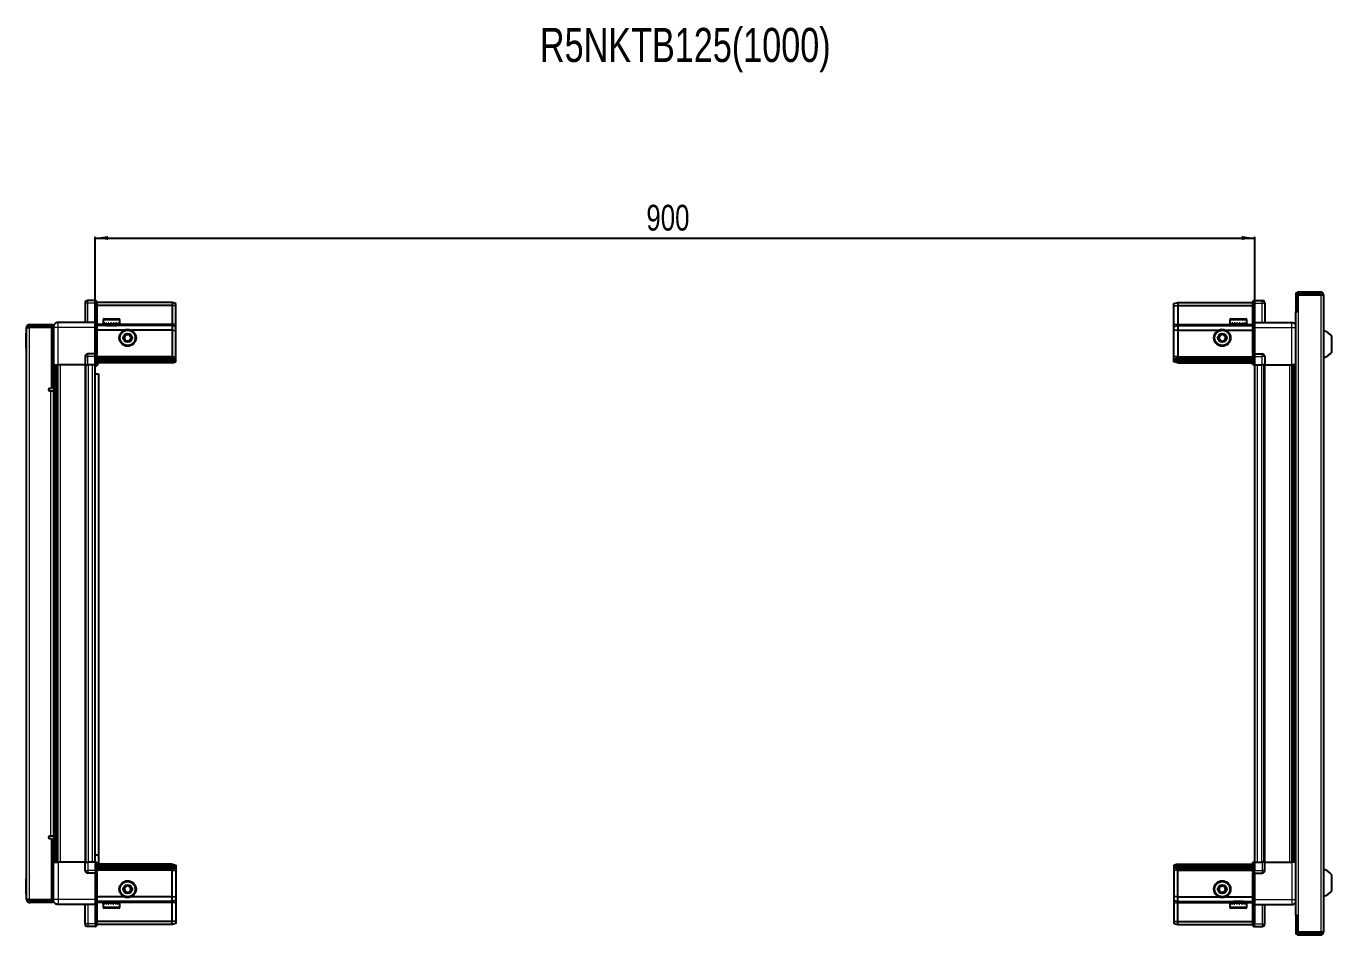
# Model space of a CAD drawing. Header units: millimetres. Extents: x 1315 to 5245, y -323 to 1632.
# Drawn here: x 2843 to 3857, y 927 to 1632 of the extents above; entities that cross this region are included whole.
import ezdxf

# ---------------------------------------------------------------- set-up
doc = ezdxf.new("R2010")
doc.units = ezdxf.units.MM
doc.layers.add('FORMAT', color=7, linetype='Continuous')
doc.styles.add('SLDTEXTSTYLE0', font='TXT', dxfattribs={"width": 0.75})
doc.dimstyles.new('SLDDIMSTYLE0', dxfattribs={"dimtxt": 20, "dimasz": 10, "dimexe": 0, "dimexo": 0.0625, "dimgap": 5, "dimtad": 2, "dimdec": 1, "dimrnd": 1e-09, "dimzin": 12, "dimdsep": 46, "dimtxsty": 'SLDTEXTSTYLE0', "dimsah": 1, "dimcen": 0.09, "dimadec": 0, "dimazin": 3, "dimtfac": 1, "dimtofl": 0, "dimtmove": 0, "dimatfit": 3, "dimfxl": 0, "dimfrac": 2, "dimtolj": 1, "dimtzin": 12, "dimarcsym": 0})

# ---------------------------------------------------------------- blocks, each defined once
blk = doc.blocks.new('_D_5')
at = {"layer": 'FORMAT'}
for p, q in [((2897, 1369.3), (2897, 1468.8)), ((2897, 1467.8), (3797, 1467.8)), ((3797, 1369.3), (3797, 1468.8))]:
    blk.add_line(p, q, dxfattribs=at)
for points in [[(2897, 1467.8), (2907, 1466.3), (2907, 1469.4)], [(3797, 1467.8), (3787, 1469.4), (3787, 1466.3)]]:
    blk.add_solid(points, dxfattribs=at)
at = {"layer": 'FORMAT', "insert": (3324.8, 1493.6), "char_height": 20, "attachment_point": 1, "style": 'SLDTEXTSTYLE0'}
blk.add_mtext('900', dxfattribs=at)

msp = doc.modelspace()

# ---------------------------------------------------------------- linework, layer by layer
at = {"color": 7, "linetype": 'Continuous', "lineweight": 25}
for p, q in [((2897.13, 1419.32), (2891.13, 1419.32)), ((2897.13, 1419.32), (2897.46, 1419.32)), ((2897.13, 1419.32), (2897.13, 1417.32)), ((2898.33, 1418.82), (2897.46, 1419.32)), ((3796.49, 1419.32), (3795.63, 1418.82)), ((3796.49, 1419.32), (3795.63, 1418.82)), ((3796.83, 1419.32), (3796.49, 1419.32)), ((3796.83, 1419.32), (3796.49, 1419.32)), ((3796.83, 1419.32), (3796.83, 1419.32)), ((3796.83, 1417.32), (3796.83, 1419.32)), ((3796.83, 1419.32), (3802.83, 1419.32)), ((3828.83, 1423.72), (3828.83, 1411.32)), ((3830.33, 1423.72), (3830.33, 1411.32)), ((3830.83, 1410.82), (3830.83, 1423.72)), ((3830.83, 1423.72), (3848.23, 1423.72)), ((3848.23, 1425.82), (3830.93, 1425.82)), ((3848.23, 1424.32), (3830.93, 1424.32)), ((3848.23, 1424.32), (3848.23, 1425.82)), ((3848.23, 1423.72), (3850.33, 1423.72)), ((3850.33, 1423.72), (3850.33, 928.92)), ((2889.13, 1417.32), (2889.13, 1402.32)), ((2897.13, 1402.52), (2897.13, 1417.32)), ((2897.13, 1402.52), (2897.13, 1417.32)), ((2898.33, 1417.32), (2898.33, 1418.82)), ((2956.63, 1417.82), (2898.33, 1417.82)), ((2898.33, 1417.32), (2898.33, 1402.52)), ((2956.63, 1415.32), (2898.33, 1415.32)), ((2956.63, 1417.82), (2956.63, 1415.32)), ((2959.63, 1417.02), (2956.63, 1417.82)), ((2956.63, 1415.32), (2956.63, 1400.82)), ((2959.63, 1415.17), (2956.63, 1415.32)), ((2959.63, 1415.17), (2959.63, 1417.02)), ((2959.63, 1400.82), (2959.63, 1415.17)), ((3734.33, 1417.02), (3737.33, 1417.82)), ((3734.33, 1415.17), (3734.33, 1417.02)), ((3734.33, 1415.17), (3737.33, 1415.32)), ((3734.33, 1400.82), (3734.33, 1415.17)), ((3737.33, 1417.82), (3737.33, 1415.32)), ((3737.33, 1417.82), (3795.63, 1417.82)), ((3737.33, 1415.32), (3737.33, 1400.82)), ((3737.33, 1415.32), (3795.63, 1415.32)), ((3795.63, 1418.82), (3795.63, 1417.32)), ((3795.63, 1402.52), (3795.63, 1417.32)), ((3796.83, 1417.32), (3796.83, 1402.52)), ((3804.83, 1417.32), (3804.83, 1402.32)), ((3828.73, 1410.82), (3828.73, 941.82)), ((3828.73, 1410.82), (3830.83, 1410.82)), ((3828.83, 1411.32), (3830.33, 1411.32)), ((2845.73, 1399.07), (2845.73, 1400.57)), ((2845.73, 1400.57), (2846.63, 1400.57)), ((2845.73, 1399.07), (2846.63, 1399.07)), ((2846.63, 1399.07), (2846.63, 1400.57)), ((2846.63, 1400.57), (2863.13, 1400.57)), ((2846.63, 1399.07), (2863.13, 1399.07)), ((2863.13, 1399.07), (2863.13, 1400.57)), ((2897.13, 1402.32), (2868.13, 1402.32)), ((2897.13, 1402.32), (2897.13, 1402.52)), ((2897.13, 1402.32), (2898.33, 1402.32)), ((2897.13, 1398.32), (2897.13, 1402.32)), ((2898.33, 1402.52), (2898.33, 1402.32)), ((2898.33, 1402.32), (2898.33, 1398.32)), ((2956.63, 1399.82), (2898.33, 1399.82)), ((2903.13, 1404.22), (2903.13, 1401.82)), ((2903.13, 1401.82), (2903.13, 1401.32)), ((2903.13, 1401.32), (2903.26, 1401.32)), ((2903.45, 1401.82), (2903.26, 1401.82)), ((2903.26, 1401.82), (2903.26, 1401.32)), ((2903.26, 1401.32), (2903.45, 1401.32)), ((2903.45, 1401.82), (2903.45, 1401.32)), ((2903.45, 1401.32), (2903.98, 1401.32)), ((2903.93, 1405.02), (2911.09, 1405.02)), ((2904.38, 1401.82), (2903.98, 1401.82)), ((2903.98, 1401.82), (2903.98, 1401.32)), ((2903.98, 1401.32), (2904.38, 1401.32)), ((2904.38, 1401.82), (2904.38, 1401.32)), ((2904.38, 1401.32), (2905.25, 1401.32)), ((2905.23, 1401.32), (2905.23, 1401.22)), ((2905.23, 1401.22), (2914.03, 1401.22)), ((2905.82, 1401.82), (2905.25, 1401.82)), ((2905.25, 1401.82), (2905.25, 1401.32)), ((2905.25, 1401.32), (2905.82, 1401.32)), ((2905.63, 1400.82), (2906.32, 1400.34)), ((2905.63, 1400.82), (2910.66, 1400.82)), ((2906.32, 1400.34), (2905.63, 1399.86)), ((2905.63, 1399.86), (2905.63, 1399.82)), ((2905.63, 1399.86), (2910.66, 1399.86)), ((2905.82, 1401.82), (2905.82, 1401.32)), ((2905.82, 1401.32), (2906.95, 1401.32)), ((2906.32, 1400.34), (2910.48, 1400.34)), ((2907.64, 1401.82), (2906.95, 1401.82)), ((2906.95, 1401.82), (2906.95, 1401.32)), ((2906.95, 1401.32), (2907.64, 1401.32)), ((2907.64, 1401.82), (2907.64, 1401.32)), ((2907.64, 1401.32), (2908.91, 1401.32)), ((2909.65, 1401.82), (2908.91, 1401.82)), ((2908.91, 1401.82), (2908.91, 1401.32)), ((2908.91, 1401.32), (2909.14, 1401.32)), ((2909.14, 1401.82), (2909.14, 1401.32)), ((2909.64, 1401.82), (2909.64, 1401.32)), ((2909.64, 1401.32), (2909.65, 1401.32)), ((2909.65, 1401.82), (2909.65, 1401.32)), ((2909.65, 1401.32), (2910.94, 1401.32)), ((2910.48, 1400.34), (2912.94, 1400.34)), ((2910.66, 1400.82), (2913.63, 1400.82)), ((2910.66, 1399.86), (2913.63, 1399.86)), ((2911.65, 1401.82), (2910.94, 1401.82)), ((2910.94, 1401.82), (2910.94, 1401.32)), ((2911, 1401.82), (2911, 1401.32)), ((2911, 1401.32), (2911.65, 1401.32)), ((2911.09, 1405.02), (2915.33, 1405.02)), ((2911.65, 1401.82), (2911.65, 1401.32)), ((2911.65, 1401.32), (2912.84, 1401.32)), ((2913.46, 1401.82), (2912.84, 1401.82)), ((2912.84, 1401.82), (2912.84, 1401.32)), ((2912.84, 1401.32), (2913.46, 1401.32)), ((2912.94, 1400.34), (2913.63, 1400.82)), ((2913.63, 1399.86), (2912.94, 1400.34)), ((2913.46, 1401.82), (2913.46, 1401.32)), ((2913.46, 1401.32), (2914.43, 1401.32)), ((2913.63, 1399.82), (2913.63, 1399.86)), ((2914.03, 1401.22), (2914.03, 1401.32)), ((2914.9, 1401.82), (2914.43, 1401.82)), ((2914.43, 1401.82), (2914.43, 1401.32)), ((2914.43, 1401.32), (2914.9, 1401.32)), ((2914.9, 1401.82), (2914.9, 1401.32)), ((2914.9, 1401.32), (2915.55, 1401.32)), ((2915.82, 1401.82), (2915.55, 1401.82)), ((2915.55, 1401.82), (2915.55, 1401.32)), ((2915.55, 1401.32), (2915.82, 1401.32)), ((2915.82, 1401.82), (2915.82, 1401.32)), ((2915.82, 1401.32), (2916.09, 1401.32)), ((2916.13, 1401.82), (2916.09, 1401.82)), ((2916.09, 1401.82), (2916.09, 1401.32)), ((2916.09, 1401.32), (2916.13, 1401.32)), ((2916.13, 1401.82), (2916.13, 1404.22)), ((2916.13, 1401.82), (2916.13, 1401.32)), ((2956.63, 1400.82), (2956.63, 1399.82)), ((2956.63, 1399.82), (2956.63, 1396.32)), ((2959.63, 1399.02), (2956.63, 1399.82)), ((2959.63, 1399.02), (2959.63, 1400.82)), ((2959.63, 1395.99), (2959.63, 1399.02)), ((3734.33, 1399.02), (3734.33, 1400.82)), ((3734.33, 1399.02), (3737.33, 1399.82)), ((3734.33, 1395.99), (3734.33, 1399.02)), ((3737.33, 1400.82), (3737.33, 1399.82)), ((3737.33, 1399.82), (3737.33, 1396.32)), ((3737.33, 1399.82), (3795.63, 1399.82)), ((3777.83, 1404.22), (3777.83, 1401.32)), ((3777.83, 1401.32), (3777.86, 1401.32)), ((3777.98, 1401.82), (3777.86, 1401.82)), ((3777.86, 1401.82), (3777.86, 1401.32)), ((3777.86, 1401.32), (3777.98, 1401.32)), ((3777.98, 1401.82), (3777.98, 1401.32)), ((3777.98, 1401.32), (3778.39, 1401.32)), ((3778.73, 1401.82), (3778.39, 1401.82)), ((3778.39, 1401.82), (3778.39, 1401.32)), ((3778.39, 1401.32), (3778.73, 1401.32)), ((3778.63, 1405.02), (3790.03, 1405.02)), ((3778.73, 1401.82), (3778.73, 1401.32)), ((3778.73, 1401.32), (3779.51, 1401.32)), ((3780.03, 1401.82), (3779.51, 1401.82)), ((3779.51, 1401.82), (3779.51, 1401.32)), ((3779.51, 1401.32), (3780.03, 1401.32)), ((3779.93, 1401.32), (3779.93, 1401.22)), ((3779.93, 1401.22), (3788.73, 1401.22)), ((3780.03, 1401.82), (3780.03, 1401.32)), ((3780.03, 1401.32), (3781.09, 1401.32)), ((3780.33, 1400.82), (3781.02, 1400.34)), ((3780.33, 1400.82), (3788.33, 1400.82)), ((3781.02, 1400.34), (3780.33, 1399.86)), ((3780.33, 1399.86), (3780.33, 1399.82)), ((3780.33, 1399.86), (3788.33, 1399.86)), ((3781.02, 1400.34), (3787.64, 1400.34)), ((3781.75, 1401.82), (3781.09, 1401.82)), ((3781.09, 1401.82), (3781.09, 1401.32)), ((3781.09, 1401.32), (3781.75, 1401.32)), ((3781.75, 1401.82), (3781.75, 1401.32)), ((3781.75, 1401.32), (3782.99, 1401.32)), ((3783.72, 1401.82), (3782.99, 1401.82)), ((3782.99, 1401.82), (3782.99, 1401.32)), ((3782.99, 1401.32), (3783.42, 1401.32)), ((3783.42, 1401.82), (3783.42, 1401.32)), ((3783.72, 1401.82), (3783.72, 1401.32)), ((3783.72, 1401.32), (3785.02, 1401.32)), ((3785.75, 1401.82), (3785.02, 1401.82)), ((3785.02, 1401.82), (3785.02, 1401.32)), ((3785.29, 1401.82), (3785.29, 1401.32)), ((3785.29, 1401.32), (3785.75, 1401.32)), ((3785.75, 1401.82), (3785.75, 1401.32)), ((3785.75, 1401.32), (3786.98, 1401.32)), ((3787.64, 1401.82), (3786.98, 1401.82)), ((3786.98, 1401.82), (3786.98, 1401.32)), ((3786.98, 1401.32), (3787.64, 1401.32)), ((3787.64, 1401.82), (3787.64, 1401.32)), ((3787.64, 1401.32), (3788.69, 1401.32)), ((3787.64, 1400.34), (3788.33, 1400.82)), ((3788.33, 1399.86), (3787.64, 1400.34)), ((3788.33, 1399.82), (3788.33, 1399.86)), ((3789.21, 1401.82), (3788.69, 1401.82)), ((3788.69, 1401.82), (3788.69, 1401.32)), ((3788.69, 1401.32), (3789.21, 1401.32)), ((3788.73, 1401.22), (3788.73, 1401.32)), ((3789.21, 1401.82), (3789.21, 1401.32)), ((3789.21, 1401.32), (3789.96, 1401.32)), ((3790.29, 1401.82), (3789.96, 1401.82)), ((3789.96, 1401.82), (3789.96, 1401.32)), ((3789.96, 1401.32), (3790.29, 1401.32)), ((3790.29, 1401.82), (3790.29, 1401.32)), ((3790.29, 1401.32), (3790.69, 1401.32)), ((3790.8, 1401.82), (3790.69, 1401.82)), ((3790.69, 1401.82), (3790.69, 1401.32)), ((3790.69, 1401.32), (3790.8, 1401.32)), ((3790.8, 1401.82), (3790.8, 1401.32)), ((3790.8, 1401.32), (3790.83, 1401.32)), ((3790.83, 1401.32), (3790.83, 1404.22)), ((3795.63, 1402.32), (3795.63, 1402.52)), ((3796.83, 1402.32), (3795.63, 1402.32)), ((3795.63, 1398.32), (3795.63, 1402.32)), ((3796.83, 1402.52), (3796.83, 1402.32)), ((3796.83, 1402.32), (3796.83, 1398.32)), ((3796.83, 1402.32), (3825.83, 1402.32)), ((2843.63, 1393.96), (2843.33, 1393.96)), ((2843.33, 1382.39), (2843.33, 1393.96)), ((2845.13, 1398.47), (2843.63, 1398.47)), ((2843.63, 1397.97), (2843.63, 1398.47)), ((2843.63, 954.67), (2843.63, 1397.97)), ((2845.73, 1398.57), (2863.13, 1398.57)), ((2864.63, 1398.57), (2863.13, 1398.57)), ((2863.13, 1398.57), (2863.13, 1351.07)), ((2864.63, 1398.32), (2864.63, 1369.32)), ((2897.13, 1378.02), (2897.13, 1398.32)), ((2898.33, 1398.32), (2898.33, 1378.02)), ((2919.63, 1396.32), (2898.33, 1396.32)), ((2956.63, 1396.32), (2924.63, 1396.32)), ((2956.63, 1396.32), (2956.63, 1375.82)), ((2956.63, 1396.32), (2959.63, 1395.99)), ((2959.63, 1375.82), (2959.63, 1395.99)), ((3737.33, 1396.32), (3734.33, 1395.99)), ((3734.33, 1375.82), (3734.33, 1395.99)), ((3737.33, 1396.32), (3737.33, 1375.82)), ((3737.33, 1396.32), (3769.33, 1396.32)), ((3774.33, 1396.32), (3795.63, 1396.32)), ((3795.63, 1378.02), (3795.63, 1398.32)), ((3796.83, 1398.32), (3796.83, 1378.02)), ((3856.93, 1379.32), (3856.93, 1391.32)), ((2843.33, 1382.39), (2843.63, 1382.39)), ((2863.13, 1372.07), (2864.63, 1372.07)), ((2864.63, 1369.32), (2863.13, 1369.32)), ((2865.28, 983.32), (2865.28, 1369.32)), ((2867.07, 1369.32), (2867.07, 983.32)), ((2867.1, 1369.32), (2867.1, 983.32)), ((2889.13, 1369.32), (2868.13, 1369.32)), ((2889.13, 1375.82), (2889.13, 1369.32)), ((2889.13, 1369.32), (2891.13, 1369.32)), ((2889.78, 983.32), (2889.78, 1369.32)), ((2897.13, 1377.82), (2891.13, 1377.82)), ((2897.13, 1369.32), (2891.13, 1369.32)), ((2896.98, 983.32), (2896.98, 1369.32)), ((2897.13, 1377.82), (2897.13, 1378.02)), ((2897.13, 1377.82), (2897.13, 1375.82)), ((2897.13, 1377.82), (2898.33, 1377.82)), ((2897.13, 1369.32), (2897.13, 1375.82)), ((2897.13, 1369.32), (2897.13, 1375.82)), ((2897.13, 1369.32), (2897.46, 1369.32)), ((2897.13, 1369.32), (2897.13, 1369.32)), ((2897.46, 1369.32), (2897.46, 1375.82)), ((2898.33, 1369.32), (2897.46, 1369.32)), ((2897.46, 1369.32), (2897.46, 1369.32)), ((2898.33, 1378.02), (2898.33, 1377.82)), ((2898.33, 1377.15), (2898.33, 1377.82)), ((2898.33, 1377.15), (2898.33, 1369.32)), ((2956.63, 1374.82), (2898.33, 1374.82)), ((2956.63, 1373.82), (2898.33, 1373.82)), ((2956.63, 1372.32), (2898.33, 1372.32)), ((2956.63, 1370.82), (2898.33, 1370.82)), ((2956.63, 1375.82), (2956.63, 1374.82)), ((2956.63, 1374.82), (2956.63, 1373.82)), ((2956.63, 1374.82), (2959.63, 1374.02)), ((2956.63, 1373.82), (2956.63, 1372.32)), ((2956.63, 1373.82), (2959.63, 1373.28)), ((2956.63, 1372.32), (2959.63, 1372.78)), ((2956.63, 1372.32), (2956.63, 1370.82)), ((2956.63, 1370.82), (2959.63, 1371.63)), ((2959.63, 1374.02), (2959.63, 1375.82)), ((2959.63, 1373.28), (2959.63, 1374.02)), ((2959.63, 1372.78), (2959.63, 1373.28)), ((2959.63, 1371.63), (2959.63, 1372.78)), ((3734.33, 1374.02), (3734.33, 1375.82)), ((3737.33, 1374.82), (3734.33, 1374.02)), ((3734.33, 1373.28), (3734.33, 1374.02)), ((3737.33, 1373.82), (3734.33, 1373.28)), ((3734.33, 1372.78), (3734.33, 1373.28)), ((3734.33, 1371.63), (3734.33, 1372.78)), ((3737.33, 1372.32), (3734.33, 1372.78)), ((3737.33, 1370.82), (3734.33, 1371.63)), ((3737.33, 1375.82), (3737.33, 1374.82)), ((3737.33, 1374.82), (3737.33, 1373.82)), ((3737.33, 1374.82), (3795.63, 1374.82)), ((3737.33, 1373.82), (3795.63, 1373.82)), ((3737.33, 1373.82), (3737.33, 1372.32)), ((3737.33, 1372.32), (3737.33, 1370.82)), ((3737.33, 1372.32), (3795.63, 1372.32)), ((3737.33, 1370.82), (3795.63, 1370.82)), ((3795.63, 1377.82), (3795.63, 1378.02)), ((3796.83, 1377.82), (3795.63, 1377.82)), ((3795.63, 1377.82), (3795.63, 1377.15)), ((3795.63, 1369.32), (3795.63, 1377.15)), ((3796.49, 1369.32), (3795.63, 1369.32)), ((3796.49, 1375.82), (3796.49, 1369.32)), ((3796.83, 1369.32), (3796.49, 1369.32)), ((3796.83, 1378.02), (3796.83, 1377.82)), ((3796.83, 1375.82), (3796.83, 1377.82)), ((3796.83, 1377.82), (3802.83, 1377.82)), ((3796.83, 1375.82), (3796.83, 1377.82)), ((3796.83, 1375.82), (3796.83, 1369.32)), ((3796.83, 1369.32), (3802.83, 1369.32)), ((3796.98, 1369.32), (3796.98, 983.32)), ((3804.83, 1369.32), (3802.83, 1369.32)), ((3804.18, 1369.32), (3804.18, 983.32)), ((3804.83, 1375.82), (3804.83, 1369.32)), ((3804.83, 1369.32), (3825.83, 1369.32)), ((3826.85, 983.32), (3826.85, 1369.32)), ((3826.88, 983.32), (3826.88, 1369.32)), ((3828.68, 1369.32), (3828.68, 983.32)), ((2896.98, 1362.32), (2899.48, 1362.32)), ((2899.48, 1362.32), (2899.48, 988.82)), ((2863.13, 1351.07), (2861.78, 1351.07)), ((2861.78, 1349.07), (2862.53, 1349.07)), ((2862.53, 1349.07), (2864.63, 1349.07)), ((2864.63, 1349.07), (2864.63, 1003.57)), ((2862.53, 1003.57), (2861.78, 1003.57)), ((2864.63, 1003.57), (2862.53, 1003.57)), ((2861.78, 1001.57), (2863.13, 1001.57)), ((2863.13, 1001.57), (2863.13, 954.07)), ((2864.63, 983.32), (2863.13, 983.32)), ((2864.63, 954.32), (2864.63, 983.32)), ((2889.13, 983.32), (2868.13, 983.32)), ((2889.13, 976.82), (2889.13, 983.32)), ((2889.13, 983.32), (2891.13, 983.32)), ((2897.13, 983.32), (2891.13, 983.32)), ((2899.48, 988.82), (2896.98, 988.82)), ((2897.13, 976.82), (2897.13, 983.32)), ((2897.13, 983.32), (2897.46, 983.32)), ((2897.46, 976.82), (2897.46, 983.32)), ((2897.46, 983.32), (2898.33, 983.32)), ((2898.33, 983.32), (2898.33, 975.5)), ((2899.48, 988.82), (2899.48, 981.82)), ((3795.63, 975.5), (3795.63, 983.32)), ((3795.63, 983.32), (3796.49, 983.32)), ((3796.49, 983.32), (3796.49, 983.32)), ((3796.49, 983.32), (3796.49, 976.82)), ((3796.83, 983.32), (3796.49, 983.32)), ((3796.83, 983.32), (3796.83, 976.82)), ((3796.83, 983.32), (3796.83, 983.32)), ((3796.83, 983.32), (3796.83, 976.82)), ((3796.83, 983.32), (3802.83, 983.32)), ((3804.83, 983.32), (3802.83, 983.32)), ((3804.83, 976.82), (3804.83, 983.32)), ((3804.83, 983.32), (3825.83, 983.32)), ((2864.63, 980.57), (2863.13, 980.57)), ((2897.13, 974.82), (2891.13, 974.82)), ((2897.13, 976.82), (2897.13, 974.82)), ((2897.13, 976.82), (2897.13, 974.82)), ((2897.13, 974.82), (2898.33, 974.82)), ((2897.13, 974.62), (2897.13, 974.82)), ((2897.13, 954.32), (2897.13, 974.62)), ((2956.63, 981.82), (2898.33, 981.82)), ((2956.63, 980.32), (2898.33, 980.32)), ((2956.63, 978.82), (2898.33, 978.82)), ((2956.63, 977.82), (2898.33, 977.82)), ((2898.33, 974.82), (2898.33, 975.5)), ((2898.33, 974.82), (2898.33, 974.62)), ((2898.33, 974.62), (2898.33, 954.32)), ((2956.63, 980.32), (2956.63, 981.82)), ((2956.63, 981.82), (2959.63, 981.02)), ((2956.63, 978.82), (2956.63, 980.32)), ((2956.63, 980.32), (2959.63, 979.87)), ((2956.63, 978.82), (2959.63, 979.37)), ((2956.63, 977.82), (2956.63, 978.82)), ((2956.63, 977.82), (2959.63, 978.63)), ((2956.63, 976.82), (2956.63, 977.82)), ((2956.63, 956.32), (2956.63, 976.82)), ((2959.63, 981.02), (2959.63, 979.87)), ((2959.63, 979.87), (2959.63, 979.37)), ((2959.63, 979.37), (2959.63, 978.63)), ((2959.63, 978.63), (2959.63, 976.82)), ((2959.63, 976.82), (2959.63, 956.66)), ((3737.33, 981.82), (3734.33, 981.02)), ((3734.33, 981.02), (3734.33, 979.87)), ((3737.33, 980.32), (3734.33, 979.87)), ((3734.33, 979.87), (3734.33, 979.37)), ((3737.33, 978.82), (3734.33, 979.37)), ((3734.33, 979.37), (3734.33, 978.63)), ((3737.33, 977.82), (3734.33, 978.63)), ((3734.33, 978.63), (3734.33, 976.82)), ((3734.33, 976.82), (3734.33, 956.66)), ((3737.33, 980.32), (3737.33, 981.82)), ((3737.33, 981.82), (3795.63, 981.82)), ((3737.33, 978.82), (3737.33, 980.32)), ((3737.33, 980.32), (3795.63, 980.32)), ((3737.33, 978.82), (3795.63, 978.82)), ((3737.33, 977.82), (3737.33, 978.82)), ((3737.33, 977.82), (3795.63, 977.82)), ((3737.33, 976.82), (3737.33, 977.82)), ((3737.33, 956.32), (3737.33, 976.82)), ((3795.63, 975.5), (3795.63, 974.82)), ((3796.83, 974.82), (3795.63, 974.82)), ((3795.63, 974.62), (3795.63, 974.82)), ((3795.63, 954.32), (3795.63, 974.62)), ((3796.83, 974.82), (3796.83, 976.82)), ((3796.83, 974.82), (3796.83, 974.62)), ((3796.83, 974.82), (3802.83, 974.82)), ((3796.83, 974.62), (3796.83, 954.32)), ((3856.93, 961.32), (3856.93, 973.32)), ((2843.63, 970.26), (2843.33, 970.26)), ((2843.33, 960.58), (2843.33, 970.26)), ((2843.33, 958.69), (2843.33, 960.58)), ((2843.33, 958.69), (2843.63, 958.69)), ((2843.63, 954.17), (2843.63, 954.67)), ((2845.13, 954.17), (2843.63, 954.17)), ((2863.13, 954.07), (2845.73, 954.07)), ((2845.73, 953.57), (2845.73, 952.07)), ((2845.73, 953.57), (2846.63, 953.57)), ((2846.63, 953.57), (2846.63, 952.07)), ((2863.13, 953.57), (2846.63, 953.57)), ((2863.13, 954.07), (2864.63, 954.07)), ((2863.13, 953.57), (2863.13, 952.07)), ((2897.13, 950.32), (2897.13, 954.32)), ((2919.63, 956.32), (2898.33, 956.32)), ((2898.33, 954.32), (2898.33, 950.32)), ((2956.63, 952.82), (2898.33, 952.82)), ((2905.63, 952.82), (2905.63, 952.79)), ((2905.63, 952.79), (2906.32, 952.31)), ((2905.73, 952.79), (2905.63, 952.79)), ((2913.63, 952.79), (2905.73, 952.79)), ((2912.94, 952.31), (2913.63, 952.79)), ((2913.63, 952.79), (2913.63, 952.82)), ((2956.63, 956.32), (2924.63, 956.32)), ((2956.63, 956.32), (2959.63, 956.66)), ((2956.63, 952.82), (2956.63, 956.32)), ((2959.63, 953.63), (2956.63, 952.82)), ((2956.63, 951.82), (2956.63, 952.82)), ((2959.63, 956.66), (2959.63, 953.63)), ((2959.63, 953.63), (2959.63, 951.82)), ((3737.33, 956.32), (3734.33, 956.66)), ((3734.33, 956.66), (3734.33, 953.63)), ((3734.33, 953.63), (3737.33, 952.82)), ((3734.33, 953.63), (3734.33, 951.82)), ((3737.33, 956.32), (3769.33, 956.32)), ((3737.33, 952.82), (3737.33, 956.32)), ((3737.33, 952.82), (3795.63, 952.82)), ((3737.33, 951.82), (3737.33, 952.82)), ((3774.33, 956.32), (3795.63, 956.32)), ((3780.33, 952.82), (3780.33, 952.79)), ((3780.33, 952.79), (3781.02, 952.31)), ((3788.33, 952.79), (3780.33, 952.79)), ((3787.64, 952.31), (3788.33, 952.79)), ((3788.33, 952.79), (3788.33, 952.82)), ((3795.63, 950.32), (3795.63, 954.32)), ((3796.83, 954.32), (3796.83, 950.32)), ((2845.73, 952.07), (2846.63, 952.07)), ((2863.13, 952.07), (2846.63, 952.07)), ((2897.13, 950.32), (2868.13, 950.32)), ((2889.13, 935.32), (2889.13, 950.32)), ((2897.13, 950.32), (2898.33, 950.32)), ((2897.13, 950.12), (2897.13, 950.32)), ((2897.13, 935.32), (2897.13, 950.12)), ((2898.33, 950.32), (2898.33, 950.12)), ((2898.33, 950.12), (2898.33, 935.32)), ((2903.13, 951.32), (2903.13, 948.42)), ((2903.22, 951.32), (2903.13, 951.32)), ((2903.22, 950.82), (2903.22, 951.32)), ((2903.39, 951.32), (2903.22, 951.32)), ((2903.22, 950.82), (2903.39, 950.82)), ((2903.39, 950.82), (2903.39, 951.32)), ((2903.88, 951.32), (2903.39, 951.32)), ((2903.88, 950.82), (2903.88, 951.32)), ((2904.26, 951.32), (2903.88, 951.32)), ((2903.88, 950.82), (2904.26, 950.82)), ((2904.08, 947.62), (2903.93, 947.62)), ((2915.33, 947.62), (2904.08, 947.62)), ((2904.26, 950.82), (2904.26, 951.32)), ((2905.1, 951.32), (2904.26, 951.32)), ((2905.1, 950.82), (2905.1, 951.32)), ((2905.66, 951.32), (2905.1, 951.32)), ((2905.1, 950.82), (2905.66, 950.82)), ((2905.23, 951.42), (2905.23, 951.32)), ((2910.62, 951.42), (2905.23, 951.42)), ((2906.32, 952.31), (2905.63, 951.82)), ((2905.73, 951.82), (2905.63, 951.82)), ((2905.66, 950.82), (2905.66, 951.32)), ((2906.76, 951.32), (2905.66, 951.32)), ((2913.63, 951.82), (2905.73, 951.82)), ((2906.4, 952.31), (2906.32, 952.31)), ((2912.94, 952.31), (2906.4, 952.31)), ((2906.76, 950.82), (2906.76, 951.32)), ((2907.44, 951.32), (2906.76, 951.32)), ((2906.76, 950.82), (2907.44, 950.82)), ((2907.44, 950.82), (2907.44, 951.32)), ((2908.71, 951.32), (2907.44, 951.32)), ((2908.71, 950.82), (2908.71, 951.32)), ((2909, 951.32), (2908.71, 951.32)), ((2908.71, 950.82), (2909.44, 950.82)), ((2909, 950.82), (2909, 951.32)), ((2909.44, 950.82), (2909.44, 951.32)), ((2910.74, 951.32), (2909.44, 951.32)), ((2914.03, 951.42), (2910.62, 951.42)), ((2910.74, 950.82), (2910.74, 951.32)), ((2910.74, 950.82), (2911.46, 950.82)), ((2910.87, 950.82), (2910.87, 951.32)), ((2911.46, 951.32), (2910.87, 951.32)), ((2911.46, 950.82), (2911.46, 951.32)), ((2912.66, 951.32), (2911.46, 951.32)), ((2912.66, 950.82), (2912.66, 951.32)), ((2913.3, 951.32), (2912.66, 951.32)), ((2912.66, 950.82), (2913.3, 950.82)), ((2913.63, 951.82), (2912.94, 952.31)), ((2913.3, 950.82), (2913.3, 951.32)), ((2914.29, 951.32), (2913.3, 951.32)), ((2914.03, 951.32), (2914.03, 951.42)), ((2914.29, 950.82), (2914.29, 951.32)), ((2914.77, 951.32), (2914.29, 951.32)), ((2914.29, 950.82), (2914.77, 950.82)), ((2914.77, 950.82), (2914.77, 951.32)), ((2915.46, 951.32), (2914.77, 951.32)), ((2915.46, 950.82), (2915.46, 951.32)), ((2915.75, 951.32), (2915.46, 951.32)), ((2915.46, 950.82), (2915.75, 950.82)), ((2915.75, 950.82), (2915.75, 951.32)), ((2916.06, 951.32), (2915.75, 951.32)), ((2916.06, 950.82), (2916.06, 951.32)), ((2916.12, 951.32), (2916.06, 951.32)), ((2916.06, 950.82), (2916.12, 950.82)), ((2916.12, 950.82), (2916.12, 951.32)), ((2916.13, 951.32), (2916.12, 951.32)), ((2916.13, 948.42), (2916.13, 951.32)), ((2956.63, 937.32), (2956.63, 951.82)), ((2959.63, 951.82), (2959.63, 937.48)), ((3734.33, 951.82), (3734.33, 937.48)), ((3737.33, 937.32), (3737.33, 951.82)), ((3777.83, 951.32), (3777.83, 948.42)), ((3777.85, 951.32), (3777.83, 951.32)), ((3777.85, 950.82), (3777.85, 951.32)), ((3777.94, 951.32), (3777.85, 951.32)), ((3777.85, 950.82), (3777.94, 950.82)), ((3777.94, 950.82), (3777.94, 951.32)), ((3778.32, 951.32), (3777.94, 951.32)), ((3778.32, 950.82), (3778.32, 951.32)), ((3778.63, 951.32), (3778.32, 951.32)), ((3778.32, 950.82), (3778.63, 950.82)), ((3778.63, 950.82), (3778.63, 951.32)), ((3779.37, 951.32), (3778.63, 951.32)), ((3790.03, 947.62), (3778.63, 947.62)), ((3779.37, 950.82), (3779.37, 951.32)), ((3779.88, 951.32), (3779.37, 951.32)), ((3779.37, 950.82), (3779.88, 950.82)), ((3779.88, 950.82), (3779.88, 951.32)), ((3780.92, 951.32), (3779.88, 951.32)), ((3779.93, 951.42), (3779.93, 951.32)), ((3788.73, 951.42), (3779.93, 951.42)), ((3781.02, 952.31), (3780.33, 951.82)), ((3788.33, 951.82), (3780.33, 951.82)), ((3780.92, 950.82), (3780.92, 951.32)), ((3781.57, 951.32), (3780.92, 951.32)), ((3780.92, 950.82), (3781.57, 950.82)), ((3787.64, 952.31), (3781.02, 952.31)), ((3781.57, 950.82), (3781.57, 951.32)), ((3782.79, 951.32), (3781.57, 951.32)), ((3782.79, 950.82), (3782.79, 951.32)), ((3783.29, 951.32), (3782.79, 951.32)), ((3782.79, 950.82), (3783.52, 950.82)), ((3783.29, 950.82), (3783.29, 951.32)), ((3783.52, 950.82), (3783.52, 951.32)), ((3784.82, 951.32), (3783.52, 951.32)), ((3784.82, 950.82), (3784.82, 951.32)), ((3784.82, 950.82), (3785.55, 950.82)), ((3785.16, 950.82), (3785.16, 951.32)), ((3785.55, 951.32), (3785.16, 951.32)), ((3785.55, 950.82), (3785.55, 951.32)), ((3786.8, 951.32), (3785.55, 951.32)), ((3786.8, 950.82), (3786.8, 951.32)), ((3787.46, 951.32), (3786.8, 951.32)), ((3786.8, 950.82), (3787.46, 950.82)), ((3787.46, 950.82), (3787.46, 951.32)), ((3788.54, 951.32), (3787.46, 951.32)), ((3788.33, 951.82), (3787.64, 952.31)), ((3788.54, 950.82), (3788.54, 951.32)), ((3789.07, 951.32), (3788.54, 951.32)), ((3788.54, 950.82), (3789.07, 950.82)), ((3788.73, 951.32), (3788.73, 951.42)), ((3789.07, 950.82), (3789.07, 951.32)), ((3789.86, 951.32), (3789.07, 951.32)), ((3789.86, 950.82), (3789.86, 951.32)), ((3790.21, 951.32), (3789.86, 951.32)), ((3789.86, 950.82), (3790.21, 950.82)), ((3790.21, 950.82), (3790.21, 951.32)), ((3790.64, 951.32), (3790.21, 951.32)), ((3790.64, 950.82), (3790.64, 951.32)), ((3790.78, 951.32), (3790.64, 951.32)), ((3790.64, 950.82), (3790.78, 950.82)), ((3790.78, 950.82), (3790.78, 951.32)), ((3790.83, 951.32), (3790.78, 951.32)), ((3790.83, 948.42), (3790.83, 951.32)), ((3796.83, 950.32), (3795.63, 950.32)), ((3795.63, 950.12), (3795.63, 950.32)), ((3795.63, 935.32), (3795.63, 950.12)), ((3796.83, 950.32), (3796.83, 950.12)), ((3796.83, 950.32), (3825.83, 950.32)), ((3796.83, 950.12), (3796.83, 935.32)), ((3796.83, 950.12), (3796.83, 935.32)), ((3804.83, 935.32), (3804.83, 950.32)), ((2897.13, 933.32), (2891.13, 933.32)), ((2897.13, 935.32), (2897.13, 933.32)), ((2897.13, 933.32), (2897.46, 933.32)), ((2897.13, 933.32), (2897.46, 933.32)), ((2897.13, 933.32), (2897.13, 933.32)), ((2897.46, 933.32), (2898.33, 933.82)), ((2897.46, 933.32), (2898.33, 933.82)), ((2956.63, 937.32), (2898.33, 937.32)), ((2898.33, 933.82), (2898.33, 935.32)), ((2956.63, 934.82), (2898.33, 934.82)), ((2959.63, 937.48), (2956.63, 937.32)), ((2956.63, 934.82), (2956.63, 937.32)), ((2959.63, 935.63), (2956.63, 934.82)), ((2959.63, 937.48), (2959.63, 935.63)), ((3734.33, 937.48), (3737.33, 937.32)), ((3734.33, 937.48), (3734.33, 935.63)), ((3734.33, 935.63), (3737.33, 934.82)), ((3737.33, 937.32), (3795.63, 937.32)), ((3737.33, 934.82), (3737.33, 937.32)), ((3737.33, 934.82), (3795.63, 934.82)), ((3795.63, 935.32), (3795.63, 933.82)), ((3795.63, 933.82), (3796.49, 933.32)), ((3796.83, 933.32), (3796.49, 933.32)), ((3796.83, 933.32), (3796.83, 935.32)), ((3796.83, 933.32), (3802.83, 933.32)), ((3830.83, 941.82), (3828.73, 941.82)), ((3828.83, 941.32), (3830.33, 941.32)), ((3828.83, 941.32), (3828.83, 928.92)), ((3830.33, 941.32), (3830.33, 928.92)), ((3830.83, 928.92), (3830.83, 941.82)), ((3848.23, 928.92), (3830.83, 928.92)), ((3830.93, 928.32), (3848.23, 928.32)), ((3830.93, 926.82), (3848.23, 926.82)), ((3850.33, 928.92), (3848.23, 928.92)), ((3848.23, 928.32), (3848.23, 926.82))]:
    msp.add_line(p, q, dxfattribs=at)
at = {"color": 8, "linetype": 'Continuous', "lineweight": 18}
for p, q in [((2891.13, 1417.32), (2891.13, 1419.32)), ((3802.83, 1417.32), (3802.83, 1419.32)), ((3830.33, 1423.72), (3828.83, 1423.72)), ((3830.93, 1424.32), (3830.93, 1425.82)), ((3848.23, 1423.72), (3848.23, 928.92)), ((2891.13, 1417.32), (2889.13, 1417.32)), ((2891.13, 1402.32), (2891.13, 1417.32)), ((2897.13, 1417.32), (2891.13, 1417.32)), ((2897.13, 1417.32), (2898.33, 1417.32)), ((3796.83, 1417.32), (3795.63, 1417.32)), ((3796.83, 1417.32), (3802.83, 1417.32)), ((3802.83, 1417.32), (3804.83, 1417.32)), ((3802.83, 1402.32), (3802.83, 1417.32)), ((3830.83, 1410.82), (3830.83, 941.82)), ((2897.13, 1402.52), (2898.33, 1402.52)), ((2905.63, 1400.82), (2898.33, 1400.82)), ((2903.13, 1404.22), (2911.3, 1404.22)), ((2911.3, 1404.22), (2916.13, 1404.22)), ((2956.63, 1400.82), (2913.63, 1400.82)), ((2959.63, 1400.82), (2956.63, 1400.82)), ((3734.33, 1400.82), (3737.33, 1400.82)), ((3737.33, 1400.82), (3780.33, 1400.82)), ((3777.83, 1404.22), (3790.83, 1404.22)), ((3788.33, 1400.82), (3795.63, 1400.82)), ((3795.63, 1402.52), (3796.83, 1402.52)), ((2845.73, 1398.57), (2845.73, 954.07)), ((2868.13, 1369.32), (2868.13, 1398.32)), ((2897.13, 1398.32), (2868.13, 1398.32)), ((2897.13, 1398.32), (2898.33, 1398.32)), ((3796.83, 1398.32), (3795.63, 1398.32)), ((3796.83, 1398.32), (3825.83, 1398.32)), ((3825.83, 1369.32), (3825.83, 1398.32)), ((2864.63, 1349.07), (2864.63, 1369.32)), ((2865.86, 1369.32), (2865.86, 983.32)), ((2868.31, 983.32), (2868.31, 1369.32)), ((2869.72, 1369.32), (2869.72, 983.32)), ((2889.13, 1375.82), (2891.13, 1375.82)), ((2889.13, 983.32), (2889.13, 1369.32)), ((2891.13, 1375.82), (2891.13, 1377.82)), ((2891.13, 1369.32), (2891.13, 1375.82)), ((2897.13, 1375.82), (2891.13, 1375.82)), ((2891.78, 983.32), (2891.78, 1369.32)), ((2894.98, 983.32), (2894.98, 1369.32)), ((2897.13, 1378.02), (2898.33, 1378.02)), ((2897.13, 1375.82), (2897.46, 1375.82)), ((2897.13, 1369.32), (2897.46, 1369.32)), ((2956.63, 1375.82), (2898.33, 1375.82)), ((2956.63, 1375.82), (2959.63, 1375.82)), ((3737.33, 1375.82), (3734.33, 1375.82)), ((3737.33, 1375.82), (3795.63, 1375.82)), ((3795.63, 1378.02), (3796.83, 1378.02)), ((3796.83, 1375.82), (3796.49, 1375.82)), ((3796.83, 1375.82), (3802.83, 1375.82)), ((3798.98, 1369.32), (3798.98, 983.32)), ((3802.18, 1369.32), (3802.18, 983.32)), ((3802.83, 1375.82), (3802.83, 1377.82)), ((3802.83, 1369.32), (3802.83, 1375.82)), ((3804.83, 1375.82), (3802.83, 1375.82)), ((3804.83, 1369.32), (3804.83, 983.32)), ((3824.23, 983.32), (3824.23, 1369.32)), ((3825.64, 1369.32), (3825.64, 983.32)), ((3828.09, 983.32), (3828.09, 1369.32)), ((2862.53, 1003.57), (2862.53, 1349.07)), ((2864.63, 983.32), (2864.63, 1003.57)), ((2868.13, 983.32), (2868.13, 954.32)), ((2891.13, 983.32), (2891.13, 976.82)), ((3796.83, 983.32), (3796.49, 983.32)), ((3802.83, 983.32), (3802.83, 976.82)), ((3825.83, 983.32), (3825.83, 954.32)), ((2889.13, 976.82), (2891.13, 976.82)), ((2891.13, 976.82), (2891.13, 974.82)), ((2897.13, 976.82), (2891.13, 976.82)), ((2897.13, 976.82), (2897.46, 976.82)), ((2898.33, 974.62), (2897.13, 974.62)), ((2956.63, 976.82), (2898.33, 976.82)), ((2956.63, 976.82), (2959.63, 976.82)), ((3737.33, 976.82), (3734.33, 976.82)), ((3737.33, 976.82), (3795.63, 976.82)), ((3796.83, 974.62), (3795.63, 974.62)), ((3796.83, 976.82), (3796.49, 976.82)), ((3796.83, 976.82), (3802.83, 976.82)), ((3802.83, 976.82), (3802.83, 974.82)), ((3804.83, 976.82), (3802.83, 976.82)), ((2897.13, 954.32), (2868.13, 954.32)), ((2897.13, 954.32), (2898.33, 954.32)), ((3796.83, 954.32), (3795.63, 954.32)), ((3796.83, 954.32), (3825.83, 954.32)), ((2891.13, 950.32), (2891.13, 935.32)), ((2898.33, 950.12), (2897.13, 950.12)), ((2905.63, 951.82), (2898.33, 951.82)), ((2903.3, 948.42), (2903.13, 948.42)), ((2916.13, 948.42), (2903.3, 948.42)), ((2956.63, 951.82), (2913.63, 951.82)), ((2959.63, 951.82), (2956.63, 951.82)), ((3734.33, 951.82), (3737.33, 951.82)), ((3737.33, 951.82), (3780.33, 951.82)), ((3790.83, 948.42), (3777.83, 948.42)), ((3788.33, 951.82), (3795.63, 951.82)), ((3796.83, 950.12), (3795.63, 950.12)), ((3802.83, 950.32), (3802.83, 935.32)), ((2891.13, 935.32), (2889.13, 935.32)), ((2897.13, 935.32), (2891.13, 935.32)), ((2891.13, 935.32), (2891.13, 933.32)), ((2897.13, 935.32), (2898.33, 935.32)), ((3796.83, 935.32), (3795.63, 935.32)), ((3796.83, 935.32), (3802.83, 935.32)), ((3802.83, 935.32), (3802.83, 933.32)), ((3802.83, 935.32), (3804.83, 935.32)), ((3830.33, 928.92), (3828.83, 928.92)), ((3830.93, 928.32), (3830.93, 926.82))]:
    msp.add_line(p, q, dxfattribs=at)
at = {"color": 7, "linetype": 'Continuous', "lineweight": 25}
for centre, radius in [((2922.13, 1390.32), 6.5), ((2922.13, 1390.32), 3.46), ((3771.83, 1390.32), 6.5), ((3771.83, 1390.32), 3.46), ((2922.13, 962.32), 6.5), ((2922.13, 962.32), 3.46), ((3771.83, 962.32), 6.5), ((3771.83, 962.32), 3.46)]:
    msp.add_circle(centre, radius, dxfattribs=at)
at = {"color": 8, "linetype": 'Continuous', "lineweight": 18}
for centre in [(2922.13, 1390.32), (3771.83, 1390.32), (2922.13, 962.32), (3771.83, 962.32)]:
    msp.add_circle(centre, 5.7, dxfattribs=at)
at = {"color": 7, "linetype": 'Continuous', "lineweight": 25}
for centre, radius, start, end in [((2891.13, 1417.32), 2, 90, 180), ((3802.83, 1417.32), 2, 0, 90), ((3830.93, 1423.72), 2.1, 90, 180), ((3830.93, 1423.72), 0.6, 90, 180), ((3848.23, 1423.72), 2.1, 0, 90), ((3848.23, 1423.72), 0.6, 0, 90), ((2863.03, 1398.47), 0.6, 9.59407, 90), ((2863.03, 1398.47), 2.1, 32.2369, 87.2706), ((2903.93, 1404.22), 0.8, 90, 180), ((2905.23, 1400.82), 0.4, 0, 90), ((2914.03, 1400.82), 0.4, 90, 180), ((2915.33, 1404.22), 0.8, 0, 90), ((3778.63, 1404.22), 0.8, 90, 180), ((3779.93, 1400.82), 0.4, 0, 90), ((3788.73, 1400.82), 0.4, 90, 180), ((3790.03, 1404.22), 0.8, 0, 90), ((2845.63, 1398.07), 0.5, 90, 117.7907), ((2922.13, 1390.32), 2.5, 161.00659, 221.00659), ((2922.13, 1390.32), 2.5, 101.00659, 161.00659), ((2922.13, 1390.32), 2.5, 221.00659, 281.00659), ((2922.13, 1390.32), 2.5, 41.00659, 101.00659), ((2922.13, 1390.32), 2.5, 281.00659, 341.00659), ((2922.13, 1390.32), 2.5, 341.00659, 41.00659), ((3771.83, 1390.32), 2.5, 120.74103, 180.74103), ((3771.83, 1390.32), 2.5, 180.74103, 240.74103), ((3771.83, 1390.32), 2.5, 60.74103, 120.74103), ((3771.83, 1390.32), 2.5, 0.74103, 60.74103), ((3771.83, 1390.32), 2.5, 300.74103, 0.74103), ((3847.3, 1384.3), 11.91, 36.1266, 75.29965), ((3771.83, 1390.32), 2.5, 240.74103, 300.74103), ((3847.3, 1386.35), 11.91, 284.70035, 323.8734), ((2891.13, 1375.82), 2, 90, 180), ((2894.48, 1371.97), 5, 300, 346.70293), ((3802.83, 1375.82), 2, 0, 90), ((2861.78, 1350.07), 1, 90, 270), ((2861.78, 1002.57), 1, 90, 270), ((2891.13, 976.82), 2, 180, 270), ((3802.83, 976.82), 2, 270, 0), ((3847.3, 966.3), 11.91, 36.1266, 75.29965), ((2922.13, 962.32), 2.5, 127.98423, 187.98423), ((2922.13, 962.32), 2.5, 67.98423, 127.98423), ((2922.13, 962.32), 2.5, 7.98423, 67.98423), ((3771.83, 962.32), 2.5, 155.91157, 215.91157), ((3771.83, 962.32), 2.5, 95.91157, 155.91157), ((3771.83, 962.32), 2.5, 35.91157, 95.91157), ((3771.83, 962.32), 2.5, 335.91157, 35.91157), ((2845.63, 954.57), 0.5, 243.58436, 270), ((2863.03, 954.17), 0.6, 270, 350.40593), ((2863.03, 954.17), 2.1, 272.7294, 327.8305), ((2922.13, 962.32), 2.5, 187.98423, 247.98423), ((2922.13, 962.32), 2.5, 247.98423, 307.98423), ((2922.13, 962.32), 2.5, 307.98423, 7.98423), ((3771.83, 962.32), 2.5, 215.91157, 275.91157), ((3771.83, 962.32), 2.5, 275.91157, 335.91157), ((3847.3, 968.35), 11.91, 284.70035, 323.8734), ((2903.93, 948.42), 0.8, 180, 270), ((2905.23, 951.82), 0.4, 270, 360), ((2914.03, 951.82), 0.4, 180, 270), ((2915.33, 948.42), 0.8, 270, 0), ((3778.63, 948.42), 0.8, 180, 270), ((3779.93, 951.82), 0.4, 270, 0), ((3788.73, 951.82), 0.4, 180, 270), ((3790.03, 948.42), 0.8, 270, 0), ((2891.13, 935.32), 2, 180, 270), ((3802.83, 935.32), 2, 270, 0), ((3830.93, 928.92), 2.1, 180, 270), ((3830.93, 928.92), 0.6, 180, 270), ((3848.23, 928.92), 2.1, 270, 0), ((3848.23, 928.92), 0.6, 270, 0)]:
    msp.add_arc(centre, radius, start, end, dxfattribs=at)
for centre, start_param, end_param in [((2900.92, 1375.82), 2.4188584, 3.1415927), ((3793.03, 1375.82), 0, 0.7227342), ((2900.92, 976.82), 3.1415927, 3.8643269), ((3793.03, 976.82), 5.5604511, 6.2831853)]:
    msp.add_ellipse(centre, major_axis=(3.46, 0), ratio=0.5773503, start_param=start_param, end_param=end_param, dxfattribs=at)
for points, knots in [([(2845.73, 1400.57), (2845.47, 1400.55), (2844.98, 1400.49), (2844.34, 1400.1), (2843.87, 1399.54), (2843.65, 1398.96), (2843.63, 1398.6), (2843.63, 1398.47)], [0, 0, 0, 0, 0.2302553, 0.4485219, 0.6667858, 0.8850496, 1, 1, 1, 1]), ([(2868.13, 1402.32), (2867.69, 1402.28), (2867.01, 1402.2), (2866.19, 1401.77), (2865.63, 1401.32), (2865.18, 1400.76), (2864.75, 1399.94), (2864.67, 1399.26), (2864.63, 1398.82)], [0, 0, 0, 0, 0.2394568, 0.3683607, 0.5, 0.6316393, 0.7605432, 1, 1, 1, 1]), ([(2864.63, 1398.82), (2864.63, 1398.82), (2864.63, 1398.8), (2864.63, 1398.69), (2864.63, 1398.52), (2864.63, 1398.39), (2864.63, 1398.32)], [0, 0, 0, 0, 0.2493943, 0.5003335, 0.7501667, 1, 1, 1, 1]), ([(3825.83, 1402.32), (3826.27, 1402.28), (3826.95, 1402.21), (3827.76, 1401.77), (3828.31, 1401.33), (3828.59, 1400.96), (3828.73, 1400.77)], [0, 0, 0, 0, 0.3842982, 0.5911726, 0.8024372, 1, 1, 1, 1]), ([(2843.63, 1397.97), (2843.65, 1398.02), (2843.71, 1398.11), (2844.1, 1398.24), (2844.66, 1398.37), (2845.24, 1398.48), (2845.6, 1398.55), (2845.73, 1398.57)], [0, 0, 0, 0, 0.23025534, 0.4485219, 0.6667858, 0.88504963, 1, 1, 1, 1]), ([(2919.29, 1389.77), (2919.46, 1390.26), (2919.78, 1391.17), (2920.09, 1392.08), (2920.23, 1392.5)], [0, 0, 0, 0, 0.5346859, 1, 1, 1, 1]), ([(2921.19, 1387.59), (2920.96, 1387.85), (2920.42, 1388.48), (2919.77, 1389.23), (2919.38, 1389.68), (2919.29, 1389.77)], [0, 0, 0, 0, 0.3629006, 0.8668753, 1, 1, 1, 1]), ([(2920.23, 1392.5), (2920.74, 1392.6), (2921.69, 1392.78), (2922.63, 1392.97), (2923.07, 1393.05)], [0, 0, 0, 0, 0.5346859, 1, 1, 1, 1]), ([(2923.07, 1393.05), (2923.15, 1392.96), (2923.54, 1392.51), (2924.19, 1391.76), (2924.73, 1391.13), (2924.96, 1390.87)], [0, 0, 0, 0, 0.1331247, 0.6370994, 1, 1, 1, 1]), ([(2924.96, 1390.87), (2924.79, 1390.39), (2924.48, 1389.47), (2924.17, 1388.57), (2924.02, 1388.14)], [0, 0, 0, 0, 0.5346859, 1, 1, 1, 1]), ([(3769.31, 1391.73), (3769.75, 1392), (3770.58, 1392.49), (3771.41, 1392.98), (3771.79, 1393.21)], [0, 0, 0, 0, 0.5346859, 1, 1, 1, 1]), ([(3769.35, 1388.85), (3769.34, 1388.97), (3769.34, 1389.57), (3769.32, 1390.57), (3769.31, 1391.39), (3769.31, 1391.73)], [0, 0, 0, 0, 0.1331247, 0.6370994, 1, 1, 1, 1]), ([(3771.86, 1387.44), (3771.41, 1387.69), (3770.57, 1388.16), (3769.74, 1388.63), (3769.35, 1388.85)], [0, 0, 0, 0, 0.5346859, 1, 1, 1, 1]), ([(3771.79, 1393.21), (3772.24, 1392.96), (3773.08, 1392.49), (3773.92, 1392.02), (3774.31, 1391.8)], [0, 0, 0, 0, 0.5346859, 1, 1, 1, 1]), ([(3774.35, 1388.91), (3773.9, 1388.65), (3773.07, 1388.16), (3772.25, 1387.67), (3771.86, 1387.44)], [0, 0, 0, 0, 0.5346859, 1, 1, 1, 1]), ([(3774.31, 1391.8), (3774.31, 1391.45), (3774.32, 1390.63), (3774.34, 1389.64), (3774.34, 1389.04), (3774.35, 1388.91)], [0, 0, 0, 0, 0.3629006, 0.8668753, 1, 1, 1, 1]), ([(2924.02, 1388.14), (2923.51, 1388.05), (2922.57, 1387.86), (2921.63, 1387.68), (2921.19, 1387.59)], [0, 0, 0, 0, 0.5346859, 1, 1, 1, 1]), ([(2864.63, 1369.32), (2864.67, 1369.32), (2864.74, 1369.32), (2865.35, 1369.32), (2866.23, 1369.32), (2867.22, 1369.32), (2867.87, 1369.32), (2868.13, 1369.32)], [0, 0, 0, 0, 0.2146939, 0.4293877, 0.6440816, 0.8587754, 1, 1, 1, 1]), ([(3828.68, 1369.32), (3828.64, 1369.32), (3828.42, 1369.32), (3827.7, 1369.32), (3826.74, 1369.32), (3826.09, 1369.32), (3825.83, 1369.32)], [0, 0, 0, 0, 0.0717073, 0.4209791, 0.7702508, 1, 1, 1, 1]), ([(2864.63, 983.32), (2864.67, 983.32), (2864.74, 983.32), (2865.35, 983.32), (2866.23, 983.32), (2867.22, 983.32), (2867.87, 983.32), (2868.13, 983.32)], [0, 0, 0, 0, 0.2146939, 0.4293877, 0.6440816, 0.8587754, 1, 1, 1, 1]), ([(3828.68, 983.32), (3828.64, 983.32), (3828.42, 983.32), (3827.7, 983.32), (3826.74, 983.32), (3826.09, 983.32), (3825.83, 983.32)], [0, 0, 0, 0, 0.0717073, 0.4209791, 0.7702508, 1, 1, 1, 1]), ([(2919.45, 963.41), (2919.86, 963.72), (2920.62, 964.32), (2921.37, 964.91), (2921.73, 965.18)], [0, 0, 0, 0, 0.5346859, 1, 1, 1, 1]), ([(2919.85, 960.55), (2919.83, 960.67), (2919.75, 961.26), (2919.61, 962.25), (2919.5, 963.06), (2919.45, 963.41)], [0, 0, 0, 0, 0.1331247, 0.6370994, 1, 1, 1, 1]), ([(2921.73, 965.18), (2922.2, 964.99), (2923.1, 964.63), (2923.99, 964.27), (2924.4, 964.1)], [0, 0, 0, 0, 0.5346859, 1, 1, 1, 1]), ([(2924.4, 964.1), (2924.45, 963.76), (2924.56, 962.94), (2924.7, 961.96), (2924.79, 961.37), (2924.8, 961.24)], [0, 0, 0, 0, 0.3629006, 0.8668753, 1, 1, 1, 1]), ([(3768.96, 962.03), (3769.17, 962.5), (3769.56, 963.38), (3769.95, 964.25), (3770.13, 964.66)], [0, 0, 0, 0, 0.5346859, 1, 1, 1, 1]), ([(3770.13, 964.66), (3770.48, 964.7), (3771.3, 964.78), (3772.29, 964.88), (3772.88, 964.95), (3773.01, 964.96)], [0, 0, 0, 0, 0.3629006, 0.8668753, 1, 1, 1, 1]), ([(3773.01, 964.96), (3773.31, 964.54), (3773.87, 963.76), (3774.44, 962.98), (3774.7, 962.62)], [0, 0, 0, 0, 0.5346859, 1, 1, 1, 1]), ([(2845.73, 954.07), (2845.47, 954.12), (2844.98, 954.21), (2844.34, 954.34), (2843.87, 954.47), (2843.65, 954.58), (2843.63, 954.65), (2843.63, 954.67)], [0, 0, 0, 0, 0.23025534, 0.4485219, 0.6667858, 0.88504963, 1, 1, 1, 1]), ([(2843.63, 954.17), (2843.65, 953.92), (2843.71, 953.43), (2844.1, 952.79), (2844.66, 952.32), (2845.24, 952.1), (2845.6, 952.08), (2845.73, 952.07)], [0, 0, 0, 0, 0.2302553, 0.4485219, 0.6667858, 0.8850496, 1, 1, 1, 1]), ([(2864.63, 953.82), (2864.63, 953.83), (2864.63, 953.84), (2864.63, 953.96), (2864.63, 954.13), (2864.63, 954.26), (2864.63, 954.32)], [0, 0, 0, 0, 0.2493943, 0.5003335, 0.7501667, 1, 1, 1, 1]), ([(2868.13, 950.32), (2867.69, 950.37), (2867.01, 950.44), (2866.19, 950.88), (2865.63, 951.33), (2865.18, 951.89), (2864.75, 952.71), (2864.67, 953.38), (2864.63, 953.82)], [0, 0, 0, 0, 0.2394568, 0.3683607, 0.5, 0.6316393, 0.7605432, 1, 1, 1, 1]), ([(2922.53, 959.46), (2922.05, 959.66), (2921.16, 960.02), (2920.27, 960.38), (2919.85, 960.55)], [0, 0, 0, 0, 0.5346859, 1, 1, 1, 1]), ([(2924.8, 961.24), (2924.4, 960.92), (2923.64, 960.33), (2922.88, 959.74), (2922.53, 959.46)], [0, 0, 0, 0, 0.5346859, 1, 1, 1, 1]), ([(3770.65, 959.69), (3770.35, 960.11), (3769.78, 960.89), (3769.22, 961.66), (3768.96, 962.03)], [0, 0, 0, 0, 0.5346859, 1, 1, 1, 1]), ([(3773.52, 959.99), (3773.4, 959.97), (3772.8, 959.91), (3771.81, 959.81), (3770.99, 959.72), (3770.65, 959.69)], [0, 0, 0, 0, 0.1331247, 0.6370994, 1, 1, 1, 1]), ([(3774.7, 962.62), (3774.49, 962.15), (3774.09, 961.27), (3773.7, 960.39), (3773.52, 959.99)], [0, 0, 0, 0, 0.5346859, 1, 1, 1, 1]), ([(3825.83, 950.32), (3826.27, 950.37), (3826.95, 950.44), (3827.76, 950.88), (3828.31, 951.32), (3828.59, 951.69), (3828.73, 951.87)], [0, 0, 0, 0, 0.3842982, 0.5911726, 0.8024372, 1, 1, 1, 1])]:
    msp.add_open_spline(points, degree=3, knots=knots, dxfattribs=at)
for points in [[(2845.73, 1399.07), (2845.65, 1399.06), (2845.49, 1399.05), (2845.29, 1398.91), (2845.15, 1398.71), (2845.14, 1398.55), (2845.13, 1398.47)], [(2845.13, 954.17), (2845.14, 954.09), (2845.15, 953.94), (2845.29, 953.74), (2845.49, 953.6), (2845.65, 953.58), (2845.73, 953.57)]]:
    msp.add_open_spline(points, degree=3, dxfattribs=at)
at = {"color": 8, "linetype": 'Continuous', "lineweight": 18}
for points in [[(2868.13, 1398.32), (2868.13, 1398.85), (2868.13, 1399.9), (2868.13, 1401.22), (2868.13, 1402.14), (2868.13, 1402.26), (2868.13, 1402.32)], [(3825.83, 1398.32), (3825.83, 1398.85), (3825.83, 1399.9), (3825.83, 1401.22), (3825.83, 1402.14), (3825.83, 1402.26), (3825.83, 1402.32)], [(2868.13, 954.32), (2868.13, 953.8), (2868.13, 952.75), (2868.13, 951.43), (2868.13, 950.5), (2868.13, 950.38), (2868.13, 950.32)], [(3825.83, 954.32), (3825.83, 953.8), (3825.83, 952.75), (3825.83, 951.43), (3825.83, 950.5), (3825.83, 950.38), (3825.83, 950.32)]]:
    msp.add_open_spline(points, degree=3, dxfattribs=at)
for points, knots in [([(2868.13, 1398.32), (2867.69, 1398.32), (2867.01, 1398.32), (2866.19, 1398.32), (2865.63, 1398.32), (2865.18, 1398.32), (2864.75, 1398.32), (2864.67, 1398.32), (2864.63, 1398.32)], [0, 0, 0, 0, 0.2394568, 0.3683607, 0.5, 0.6316393, 0.7605432, 1, 1, 1, 1]), ([(3825.83, 1398.32), (3826.27, 1398.32), (3826.95, 1398.32), (3827.76, 1398.32), (3828.31, 1398.32), (3828.59, 1398.32), (3828.73, 1398.32)], [0, 0, 0, 0, 0.38429816, 0.59117259, 0.8024372, 1, 1, 1, 1]), ([(2868.13, 954.32), (2867.69, 954.32), (2867.01, 954.32), (2866.19, 954.32), (2865.63, 954.32), (2865.18, 954.32), (2864.75, 954.32), (2864.67, 954.32), (2864.63, 954.32)], [0, 0, 0, 0, 0.23945684, 0.36836066, 0.5, 0.63163934, 0.76054316, 1, 1, 1, 1]), ([(3825.83, 954.32), (3826.27, 954.32), (3826.95, 954.32), (3827.76, 954.32), (3828.31, 954.32), (3828.59, 954.32), (3828.73, 954.32)], [0, 0, 0, 0, 0.3842982, 0.5911726, 0.8024372, 1, 1, 1, 1])]:
    msp.add_open_spline(points, degree=3, knots=knots, dxfattribs=at)

# ---------------------------------------------------------------- texts
at = {"layer": 'FORMAT', "insert": (3242.16, 1630.91), "char_height": 26.4583, "attachment_point": 1, "style": 'SLDTEXTSTYLE0'}
msp.add_mtext('R5NKTB125(1000)', dxfattribs=at)

# ---------------------------------------------------------------- dimensions: what is measured, and where the dimension line sits
at = {"layer": 'FORMAT'}
dim = msp.add_linear_dim(base=(3796.98, 1467.82), p1=(2896.98, 1369.32), p2=(3796.98, 1369.32), angle=0, dimstyle='SLDDIMSTYLE0', dxfattribs=at)
dim.commit()
dim.dimension.update_dxf_attribs({"geometry": '_D_5', "text_midpoint": (3346.98, 1467.82), "dimtype": 160})

doc.saveas('drawing.dxf')
